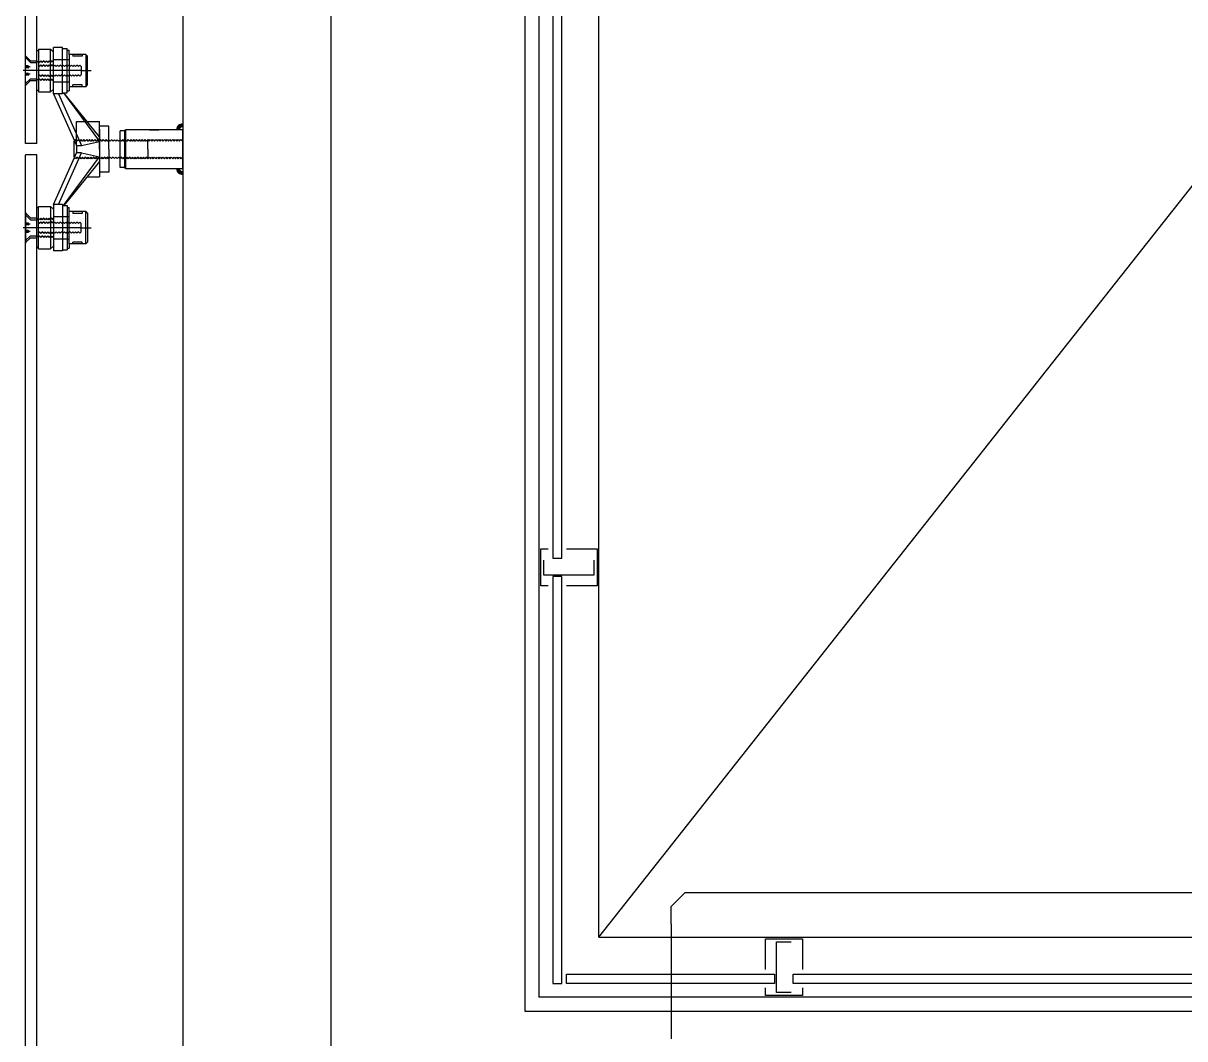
# Model space of a CAD drawing. Header units: millimetres. Extents: x -7448 to 427567, y 91657 to 341328.
# Drawn here: x 152180 to 153436, y 217522 to 218621 of the extents above; entities that cross this region are included whole.
import ezdxf

# ---------------------------------------------------------------- set-up
doc = ezdxf.new("R2010")
doc.units = ezdxf.units.MM
doc.header["$LTSCALE"] = 500
doc.header["$MEASUREMENT"] = 0
for name, pattern in [('CENTER', [65, 60, -2, 1, -2]), ('CENTER1', [8, 6, -1, 0, -1]), ('DASH_2', [34, 30, -1.5, 1, -1.5])]:
    doc.linetypes.add(name, pattern=pattern)
doc.layers.add('e-plan', color=9, linetype='CONTINUOUS')

msp = doc.modelspace()

# ---------------------------------------------------------------- linework, layer by layer
at = {"layer": 'e-plan'}
for p, q in [((152182.2, 218490.4), (152182.2, 220191.9)), ((152194.2, 218490.4), (152194.2, 220191.9)), ((152352.2, 219881.9), (152352.2, 217106.8)), ((152512.2, 219881.9), (152512.2, 217106.8)), ((152802.2, 217631.9), (152802.2, 219531.9)), ((152352.2, 218463.4), (152352.2, 218505.4)), ((152194.2, 218490.4), (152182.2, 218490.4)), ((152182.2, 216791.9), (152182.2, 218478.4)), ((152194.2, 218478.4), (152182.2, 218478.4)), ((152194.2, 216791.9), (152194.2, 218478.4)), ((152895.2, 217679.9), (152880.2, 217664.9)), ((153549.2, 217679.9), (152895.2, 217679.9)), ((152880.2, 217645.9), (152880.2, 217664.9)), ((152880.2, 217645.9), (152880.2, 217521.9)), ((152802.2, 217631.9), (152880.2, 217631.9))]:
    msp.add_line(p, q, dxfattribs=at)
at = {"layer": 'e-plan', "linetype": 'Continuous'}
for p, q in [((152722.2, 219611.9), (152722.2, 217551.9)), ((152737.2, 219596.9), (152737.2, 217566.9)), ((152182.2, 218552.5), (152182.2, 218586.2)), ((152187.4, 218580.1), (152182.2, 218585.4)), ((152196.2, 218590.9), (152194.2, 218590.9)), ((152196.2, 218592.4), (152209.2, 218592.4)), ((152196.2, 218592.4), (152196.2, 218579.4)), ((152209.2, 218578.1), (152209.2, 218592.4)), ((152212.2, 218578.4), (152212.2, 218594.4)), ((152222.2, 218594.4), (152212.2, 218594.4)), ((152222.2, 218544.4), (152222.2, 218594.4)), ((152222.2, 218593.4), (152227.2, 218593.4)), ((152227.2, 218545.4), (152227.2, 218593.4)), ((152227.2, 218591.4), (152229.2, 218591.4)), ((152247.2, 218586.9), (152229.2, 218586.9)), ((152243.2, 218584.9), (152233.2, 218584.9)), ((152249.2, 218584.9), (152247.2, 218586.9)), ((152249.2, 218553.9), (152249.2, 218584.9)), ((152185.2, 218572.7), (152185.2, 218574.1)), ((152187.4, 218580.1), (152194.2, 218580.1)), ((152187.4, 218578.1), (152194.2, 218578.1)), ((152196.2, 218579.1), (152196.2, 218575.2)), ((152196.2, 218574.9), (152196.2, 218563.9)), ((152209.2, 218546.4), (152209.2, 218578.1)), ((152212.2, 218564.9), (152212.2, 218578.1)), ((152187.4, 218558.6), (152182.2, 218553.4)), ((152185.2, 218564.7), (152185.2, 218566.1)), ((152187.4, 218560.6), (152194.2, 218560.6)), ((152187.4, 218558.6), (152194.2, 218558.6)), ((152196.2, 218563.6), (152196.2, 218559.6)), ((152196.2, 218559.3), (152196.2, 218547.9)), ((152212.2, 218560.6), (152212.2, 218564.6)), ((152212.2, 218544.4), (152212.2, 218560.3)), ((152196.2, 218547.9), (152194.2, 218547.9)), ((152196.2, 218547.9), (152196.2, 218546.4)), ((152196.2, 218546.4), (152209.2, 218546.4)), ((152227.2, 218547.4), (152229.2, 218547.4)), ((152247.2, 218551.9), (152229.2, 218551.9)), ((152243.2, 218553.9), (152233.2, 218553.9)), ((152247.2, 218551.9), (152249.2, 218553.9)), ((152222.2, 218544.4), (152212.2, 218544.4)), ((152212.4, 218544.4), (152234.9, 218493.4)), ((152217.9, 218544.4), (152242.6, 218488.3)), ((152222.2, 218545.4), (152227.2, 218545.4)), ((152223.2, 218545.4), (152262.2, 218492.6)), ((152262.2, 218497.7), (152223.4, 218545.4)), ((152237.2, 218488.3), (152237.2, 218514.4)), ((152237.2, 218514.4), (152262.2, 218514.4)), ((152262.2, 218484.4), (152262.2, 218514.4)), ((152272.2, 218494.7), (152272.2, 218509.4)), ((152262.2, 218505.9), (152262.2, 218484.4)), ((152289.3, 218504.4), (152284.3, 218504.4)), ((152284.3, 218494.5), (152284.3, 218504.4)), ((152289.3, 218504.4), (152290.3, 218505.4)), ((152289.3, 218464.4), (152289.3, 218504.4)), ((152352.2, 218505.4), (152290.3, 218505.4)), ((152290.3, 218505.4), (152290.3, 218463.4)), ((152316.3, 218505.4), (152326.2, 218505.4)), ((152234.5, 218475.7), (152234.5, 218493.1)), ((152235, 218493.2), (152237.2, 218488.3)), ((152237.2, 218488.3), (152237.2, 218480.4)), ((152237.2, 218488.3), (152242.6, 218488.3)), ((152242.6, 218488.3), (152262.2, 218492.6)), ((152262.2, 218484.4), (152262.2, 218454.4)), ((152262.2, 218484.4), (152262.2, 218462.9)), ((152272.2, 218484.4), (152272.2, 218494.4)), ((152272.2, 218484.4), (152272.2, 218474.4)), ((152284.3, 218474.5), (152284.3, 218494.3)), ((152212.4, 218424.4), (152234.9, 218475.3)), ((152217.9, 218424.4), (152242.6, 218480.4)), ((152223.2, 218423.4), (152262.2, 218476.1)), ((152262.2, 218471.1), (152223.4, 218423.4)), ((152235, 218475.5), (152237.2, 218480.4)), ((152242.6, 218480.4), (152237.2, 218480.4)), ((152242.6, 218480.4), (152262.2, 218476.1)), ((152272.2, 218474.1), (152272.2, 218459.4)), ((152284.3, 218464.4), (152284.3, 218474.2)), ((152289.3, 218464.4), (152284.3, 218464.4)), ((152290.3, 218463.4), (152289.3, 218464.4)), ((152290.3, 218463.4), (152352.2, 218463.4)), ((152248.6, 218454.4), (152262.2, 218454.4)), ((152196.2, 218420.9), (152194.2, 218420.9)), ((152196.2, 218420.9), (152196.2, 218422.4)), ((152196.2, 218422.4), (152209.2, 218422.4)), ((152196.2, 218409.4), (152196.2, 218420.9)), ((152209.2, 218422.4), (152209.2, 218390.6)), ((152212.2, 218424.4), (152212.2, 218408.4)), ((152222.2, 218424.4), (152212.2, 218424.4)), ((152222.2, 218424.4), (152222.2, 218374.4)), ((152222.2, 218423.4), (152227.2, 218423.4)), ((152227.2, 218423.4), (152227.2, 218375.4)), ((152227.2, 218421.4), (152229.2, 218421.4)), ((152182.2, 218416.2), (152182.2, 218382.5)), ((152187.4, 218410.1), (152182.2, 218415.4)), ((152187.4, 218410.1), (152194.2, 218410.1)), ((152187.4, 218408.1), (152194.2, 218408.1)), ((152196.2, 218405.2), (152196.2, 218409.1)), ((152212.2, 218408.1), (152212.2, 218404.2)), ((152247.2, 218416.9), (152229.2, 218416.9)), ((152243.2, 218414.9), (152233.2, 218414.9)), ((152247.2, 218416.9), (152249.2, 218414.9)), ((152249.2, 218414.9), (152249.2, 218383.9)), ((152185.2, 218404.1), (152185.2, 218402.7)), ((152185.2, 218396.1), (152185.2, 218394.7)), ((152196.2, 218393.9), (152196.2, 218404.9)), ((152212.2, 218403.9), (152212.2, 218390.6)), ((152187.4, 218388.6), (152182.2, 218383.4)), ((152187.4, 218390.6), (152194.2, 218390.6)), ((152187.4, 218388.6), (152194.2, 218388.6)), ((152196.2, 218389.6), (152196.2, 218393.6)), ((152196.2, 218376.4), (152196.2, 218389.3)), ((152209.2, 218390.6), (152209.2, 218376.4)), ((152212.2, 218390.3), (152212.2, 218374.4)), ((152243.2, 218383.9), (152233.2, 218383.9)), ((152249.2, 218383.9), (152247.2, 218381.9)), ((152196.2, 218377.9), (152194.2, 218377.9)), ((152196.2, 218376.4), (152209.2, 218376.4)), ((152222.2, 218374.4), (152212.2, 218374.4)), ((152222.2, 218375.4), (152227.2, 218375.4)), ((152227.2, 218377.4), (152229.2, 218377.4)), ((152247.2, 218381.9), (152229.2, 218381.9)), ((152880.2, 217566.9), (152737.2, 217566.9)), ((152722.2, 217551.9), (152880.2, 217551.9))]:
    msp.add_line(p, q, dxfattribs=at)
at = {"layer": 'e-plan', "ltscale": 2}
msp.add_line((152802.2, 217631.9), (154302.2, 219531.9), dxfattribs=at)
at = {"layer": 'e-plan', "linetype": 'CENTER1'}
for p, q in [((152209.2, 218592.4), (152212.2, 218589.4)), ((152229.2, 218586.9), (152229.2, 218591.4)), ((152229.2, 218586.9), (152229.2, 218549.2)), ((152233.2, 218586.9), (152233.2, 218584.9)), ((152243.2, 218586.9), (152243.2, 218584.9)), ((152247.2, 218586.9), (152247.2, 218551.9)), ((152182.2, 218583.4), (152187.4, 218578.1)), ((152184.9, 218574.4), (152182.2, 218574.4)), ((152187.2, 218573.4), (152182.2, 218573.4)), ((152184.9, 218572.4), (152182.2, 218572.4)), ((152195.7, 218579.6), (152194.2, 218578.1)), ((152197.2, 218578.1), (152195.7, 218579.6)), ((152197.2, 218578.4), (152196.2, 218579.4)), ((152197.2, 218574.2), (152196.2, 218575.2)), ((152197.2, 218573.9), (152196.2, 218574.9)), ((152198.7, 218579.9), (152197.2, 218578.4)), ((152198.7, 218579.6), (152197.2, 218578.1)), ((152198.7, 218575.7), (152197.2, 218574.2)), ((152198.7, 218575.4), (152197.2, 218573.9)), ((152200.2, 218578.4), (152198.7, 218579.9)), ((152200.2, 218578.1), (152198.7, 218579.6)), ((152200.2, 218574.2), (152198.7, 218575.7)), ((152200.2, 218573.9), (152198.7, 218575.4)), ((152201.7, 218579.9), (152200.2, 218578.4)), ((152201.7, 218579.6), (152200.2, 218578.1)), ((152201.7, 218575.7), (152200.2, 218574.2)), ((152201.7, 218575.4), (152200.2, 218573.9)), ((152203.2, 218578.4), (152201.7, 218579.9)), ((152203.2, 218578.1), (152201.7, 218579.6)), ((152203.2, 218574.2), (152201.7, 218575.7)), ((152203.2, 218573.9), (152201.7, 218575.4)), ((152204.7, 218579.9), (152203.2, 218578.4)), ((152204.7, 218579.6), (152203.2, 218578.1)), ((152204.7, 218575.7), (152203.2, 218574.2)), ((152204.7, 218575.4), (152203.2, 218573.9)), ((152206.2, 218578.4), (152204.7, 218579.9)), ((152206.2, 218578.1), (152204.7, 218579.6)), ((152206.2, 218574.2), (152204.7, 218575.7)), ((152206.2, 218573.9), (152204.7, 218575.4)), ((152207.7, 218579.9), (152206.2, 218578.4)), ((152207.7, 218579.6), (152206.2, 218578.1)), ((152207.7, 218575.7), (152206.2, 218574.2)), ((152207.7, 218575.4), (152206.2, 218573.9)), ((152209.2, 218578.4), (152207.7, 218579.9)), ((152209.2, 218578.1), (152207.7, 218579.6)), ((152209.2, 218574.2), (152207.7, 218575.7)), ((152209.2, 218573.9), (152207.7, 218575.4)), ((152210.7, 218579.9), (152209.2, 218578.4)), ((152210.7, 218579.6), (152209.2, 218578.1)), ((152210.7, 218575.7), (152209.2, 218574.2)), ((152210.7, 218575.4), (152209.2, 218573.9)), ((152212.2, 218578.4), (152210.7, 218579.9)), ((152212.2, 218578.1), (152210.7, 218579.6)), ((152212.2, 218574.2), (152210.7, 218575.7)), ((152212.2, 218573.9), (152210.7, 218575.4)), ((152213.7, 218575.4), (152212.2, 218573.9)), ((152215.2, 218573.9), (152213.7, 218575.4)), ((152216.7, 218575.4), (152215.2, 218573.9)), ((152218.2, 218573.9), (152216.7, 218575.4)), ((152219.7, 218575.4), (152218.2, 218573.9)), ((152221.2, 218573.9), (152219.7, 218575.4)), ((152222.7, 218575.4), (152221.2, 218573.9)), ((152224.2, 218573.9), (152222.7, 218575.4)), ((152225.7, 218575.4), (152224.2, 218573.9)), ((152227.2, 218573.9), (152225.7, 218575.4)), ((152228.7, 218575.4), (152227.2, 218573.9)), ((152230.2, 218573.9), (152228.7, 218575.4)), ((152231.7, 218575.4), (152230.2, 218573.9)), ((152233.2, 218573.9), (152231.7, 218575.4)), ((152234.7, 218575.4), (152233.2, 218573.9)), ((152236.2, 218573.9), (152234.7, 218575.4)), ((152237.7, 218575.4), (152236.2, 218573.9)), ((152239.2, 218573.9), (152237.7, 218575.4)), ((152240.7, 218575.4), (152239.2, 218573.9)), ((152242.2, 218573.9), (152240.7, 218575.4)), ((152242.2, 218573.9), (152242.2, 218564.9)), ((152242.2, 218569.4), (152179.6, 218569.4)), ((152184.9, 218566.4), (152182.2, 218566.4)), ((152187.2, 218565.4), (152182.2, 218565.4)), ((152184.9, 218564.4), (152182.2, 218564.4)), ((152182.2, 218555.4), (152187.4, 218560.6)), ((152195.7, 218559.1), (152194.2, 218560.6)), ((152197.2, 218560.6), (152195.7, 218559.1)), ((152197.2, 218564.9), (152196.2, 218563.9)), ((152197.2, 218564.6), (152196.2, 218563.6)), ((152197.2, 218560.3), (152196.2, 218559.3)), ((152198.7, 218563.4), (152197.2, 218564.9)), ((152198.7, 218563.1), (152197.2, 218564.6)), ((152198.7, 218559.1), (152197.2, 218560.6)), ((152198.7, 218558.8), (152197.2, 218560.3)), ((152200.2, 218564.9), (152198.7, 218563.4)), ((152200.2, 218564.6), (152198.7, 218563.1)), ((152200.2, 218560.6), (152198.7, 218559.1)), ((152200.2, 218560.3), (152198.7, 218558.8)), ((152201.7, 218563.4), (152200.2, 218564.9)), ((152201.7, 218563.1), (152200.2, 218564.6)), ((152201.7, 218559.1), (152200.2, 218560.6)), ((152201.7, 218558.8), (152200.2, 218560.3)), ((152203.2, 218564.9), (152201.7, 218563.4)), ((152203.2, 218564.6), (152201.7, 218563.1)), ((152203.2, 218560.6), (152201.7, 218559.1)), ((152203.2, 218560.3), (152201.7, 218558.8)), ((152204.7, 218563.4), (152203.2, 218564.9)), ((152204.7, 218563.1), (152203.2, 218564.6)), ((152204.7, 218559.1), (152203.2, 218560.6)), ((152204.7, 218558.8), (152203.2, 218560.3)), ((152206.2, 218564.9), (152204.7, 218563.4)), ((152206.2, 218564.6), (152204.7, 218563.1)), ((152206.2, 218560.6), (152204.7, 218559.1)), ((152206.2, 218560.3), (152204.7, 218558.8)), ((152207.7, 218563.4), (152206.2, 218564.9)), ((152207.7, 218563.1), (152206.2, 218564.6)), ((152207.7, 218559.1), (152206.2, 218560.6)), ((152207.7, 218558.8), (152206.2, 218560.3)), ((152209.2, 218564.9), (152207.7, 218563.4)), ((152209.2, 218564.6), (152207.7, 218563.1)), ((152209.2, 218560.6), (152207.7, 218559.1)), ((152209.2, 218560.3), (152207.7, 218558.8)), ((152210.7, 218563.4), (152209.2, 218564.9)), ((152210.7, 218563.1), (152209.2, 218564.6)), ((152210.7, 218559.1), (152209.2, 218560.6)), ((152210.7, 218558.8), (152209.2, 218560.3)), ((152212.2, 218564.9), (152210.7, 218563.4)), ((152212.2, 218564.6), (152210.7, 218563.1)), ((152212.2, 218560.6), (152210.7, 218559.1)), ((152212.2, 218560.3), (152210.7, 218558.8)), ((152213.7, 218563.4), (152212.2, 218564.9)), ((152215.2, 218564.9), (152213.7, 218563.4)), ((152216.7, 218563.4), (152215.2, 218564.9)), ((152218.2, 218564.9), (152216.7, 218563.4)), ((152219.7, 218563.4), (152218.2, 218564.9)), ((152221.2, 218564.9), (152219.7, 218563.4)), ((152222.7, 218563.4), (152221.2, 218564.9)), ((152224.2, 218564.9), (152222.7, 218563.4)), ((152225.7, 218563.4), (152224.2, 218564.9)), ((152227.2, 218564.9), (152225.7, 218563.4)), ((152228.7, 218563.4), (152227.2, 218564.9)), ((152230.2, 218564.9), (152228.7, 218563.4)), ((152231.7, 218563.4), (152230.2, 218564.9)), ((152233.2, 218564.9), (152231.7, 218563.4)), ((152234.7, 218563.4), (152233.2, 218564.9)), ((152236.2, 218564.9), (152234.7, 218563.4)), ((152237.7, 218563.4), (152236.2, 218564.9)), ((152239.2, 218564.9), (152237.7, 218563.4)), ((152240.7, 218563.4), (152239.2, 218564.9)), ((152242.2, 218564.9), (152240.7, 218563.4)), ((152242.2, 218569.4), (152253.2, 218569.4)), ((152209.2, 218546.4), (152212.2, 218549.4)), ((152229.2, 218549.2), (152229.2, 218547.4)), ((152233.2, 218551.9), (152233.2, 218553.9)), ((152243.2, 218551.9), (152243.2, 218553.9)), ((152234.7, 218492.9), (152234.5, 218493.1)), ((152236.2, 218494.4), (152234.7, 218492.9)), ((152236.2, 218494.7), (152234.9, 218493.4)), ((152237.7, 218493.2), (152236.2, 218494.7)), ((152237.7, 218492.9), (152236.2, 218494.4)), ((152239.2, 218494.7), (152237.7, 218493.2)), ((152239.2, 218494.4), (152237.7, 218492.9)), ((152240.7, 218493.2), (152239.2, 218494.7)), ((152240.7, 218492.9), (152239.2, 218494.4)), ((152242.2, 218494.7), (152240.7, 218493.2)), ((152242.2, 218494.4), (152240.7, 218492.9)), ((152243.7, 218493.2), (152242.2, 218494.7)), ((152243.7, 218492.9), (152242.2, 218494.4)), ((152245.2, 218494.7), (152243.7, 218493.2)), ((152245.2, 218494.4), (152243.7, 218492.9)), ((152246.7, 218493.2), (152245.2, 218494.7)), ((152246.7, 218492.9), (152245.2, 218494.4)), ((152248.2, 218494.7), (152246.7, 218493.2)), ((152248.2, 218494.4), (152246.7, 218492.9)), ((152249.7, 218493.2), (152248.2, 218494.7)), ((152249.7, 218492.9), (152248.2, 218494.4)), ((152251.2, 218494.7), (152249.7, 218493.2)), ((152251.2, 218494.4), (152249.7, 218492.9)), ((152252.7, 218493.2), (152251.2, 218494.7)), ((152252.7, 218492.9), (152251.2, 218494.4)), ((152254.2, 218494.7), (152252.7, 218493.2)), ((152254.2, 218494.4), (152252.7, 218492.9)), ((152255.7, 218493.2), (152254.2, 218494.7)), ((152255.7, 218492.9), (152254.2, 218494.4)), ((152257.2, 218494.7), (152255.7, 218493.2)), ((152257.2, 218494.4), (152255.7, 218492.9)), ((152258.7, 218493.2), (152257.2, 218494.7)), ((152258.7, 218492.9), (152257.2, 218494.4)), ((152258.7, 218493.2), (152257.7, 218494.2)), ((152260.2, 218494.7), (152258.7, 218493.2)), ((152260.2, 218494.4), (152258.7, 218492.9)), ((152261.7, 218493.2), (152260.2, 218494.7)), ((152261.7, 218492.9), (152260.2, 218494.4)), ((152263.2, 218494.7), (152261.7, 218493.2)), ((152263.2, 218494.4), (152261.7, 218492.9)), ((152264.7, 218493.2), (152263.2, 218494.7)), ((152264.7, 218492.9), (152263.2, 218494.4)), ((152266.2, 218494.7), (152264.7, 218493.2)), ((152266.2, 218494.4), (152264.7, 218492.9)), ((152267.7, 218493.2), (152266.2, 218494.7)), ((152267.7, 218492.9), (152266.2, 218494.4)), ((152269.2, 218494.7), (152267.7, 218493.2)), ((152269.2, 218494.4), (152267.7, 218492.9)), ((152270.7, 218493.2), (152269.2, 218494.7)), ((152270.7, 218492.9), (152269.2, 218494.4)), ((152270.7, 218492.9), (152269.7, 218493.9)), ((152272.2, 218494.7), (152270.7, 218493.2)), ((152272.2, 218494.4), (152270.7, 218492.9)), ((152273.7, 218492.9), (152272.2, 218494.4)), ((152275.2, 218494.4), (152273.7, 218492.9)), ((152276.7, 218492.9), (152275.2, 218494.4)), ((152278.2, 218494.4), (152276.7, 218492.9)), ((152279.7, 218492.9), (152278.2, 218494.4)), ((152281.2, 218494.4), (152279.7, 218492.9)), ((152282.7, 218492.9), (152281.2, 218494.4)), ((152284.2, 218494.4), (152282.7, 218492.9)), ((152285.7, 218492.9), (152284.2, 218494.4)), ((152285.7, 218493.2), (152284.3, 218494.5)), ((152287.2, 218494.7), (152285.7, 218493.2)), ((152287.2, 218494.4), (152285.7, 218492.9)), ((152288.7, 218493.2), (152287.2, 218494.7)), ((152288.7, 218492.9), (152287.2, 218494.4)), ((152290.2, 218494.7), (152288.7, 218493.2)), ((152290.2, 218494.4), (152288.7, 218492.9)), ((152291.7, 218493.2), (152290.2, 218494.7)), ((152291.7, 218492.9), (152290.2, 218494.4)), ((152293.2, 218494.7), (152291.7, 218493.2)), ((152293.2, 218494.4), (152291.7, 218492.9)), ((152294.7, 218493.2), (152293.2, 218494.7)), ((152294.7, 218492.9), (152293.2, 218494.4)), ((152296.2, 218494.7), (152294.7, 218493.2)), ((152296.2, 218494.4), (152294.7, 218492.9)), ((152297.7, 218493.2), (152296.2, 218494.7)), ((152297.7, 218492.9), (152296.2, 218494.4)), ((152299.2, 218494.7), (152297.7, 218493.2)), ((152299.2, 218494.4), (152297.7, 218492.9)), ((152300.7, 218493.2), (152299.2, 218494.7)), ((152300.7, 218492.9), (152299.2, 218494.4)), ((152302.2, 218494.7), (152300.7, 218493.2)), ((152302.2, 218494.4), (152300.7, 218492.9)), ((152303.7, 218493.2), (152302.2, 218494.7)), ((152303.7, 218492.9), (152302.2, 218494.4)), ((152305.2, 218494.7), (152303.7, 218493.2)), ((152305.2, 218494.4), (152303.7, 218492.9)), ((152306.7, 218493.2), (152305.2, 218494.7)), ((152306.7, 218492.9), (152305.2, 218494.4)), ((152308.2, 218494.7), (152306.7, 218493.2)), ((152308.2, 218494.4), (152306.7, 218492.9)), ((152309.7, 218493.2), (152308.2, 218494.7)), ((152309.7, 218492.9), (152308.2, 218494.4)), ((152311.2, 218494.7), (152309.7, 218493.2)), ((152311.2, 218494.4), (152309.7, 218492.9)), ((152312.7, 218493.2), (152311.2, 218494.7)), ((152312.7, 218492.9), (152311.2, 218494.4)), ((152314.2, 218494.7), (152312.7, 218493.2)), ((152314.2, 218494.4), (152312.7, 218492.9)), ((152314.2, 218494.7), (152315.7, 218493.2)), ((152314.2, 218484.4), (152314.2, 218494.4)), ((152314.2, 218484.4), (152314.2, 218474.4)), ((152315.7, 218493.2), (152317.2, 218494.7)), ((152317.2, 218494.7), (152318.7, 218493.2)), ((152318.7, 218493.2), (152320.2, 218494.7)), ((152320.2, 218494.7), (152321.7, 218493.2)), ((152321.7, 218493.2), (152323.2, 218494.7)), ((152323.2, 218494.7), (152324.7, 218493.2)), ((152324.7, 218493.2), (152326.2, 218494.7)), ((152326.2, 218494.7), (152327.7, 218493.2)), ((152327.7, 218493.2), (152329.2, 218494.7)), ((152329.2, 218494.7), (152330.7, 218493.2)), ((152330.7, 218493.2), (152332.2, 218494.7)), ((152332.2, 218494.7), (152333.7, 218493.2)), ((152333.7, 218493.2), (152335.2, 218494.7)), ((152335.2, 218494.7), (152336.7, 218493.2)), ((152336.7, 218493.2), (152338.2, 218494.7)), ((152338.2, 218494.7), (152339.7, 218493.2)), ((152339.7, 218493.2), (152341.2, 218494.7)), ((152341.2, 218494.7), (152342.7, 218493.2)), ((152342.7, 218493.2), (152344.2, 218494.7)), ((152344.2, 218494.7), (152345.7, 218493.2)), ((152345.7, 218493.2), (152347.2, 218494.7)), ((152347.2, 218494.7), (152348.7, 218493.2)), ((152348.7, 218493.2), (152350.2, 218494.7)), ((152350.2, 218494.7), (152351.7, 218493.2)), ((152351.7, 218493.2), (152352.2, 218493.7)), ((152234.7, 218475.9), (152234.5, 218475.7)), ((152236.2, 218474.4), (152234.7, 218475.9)), ((152236.2, 218474.1), (152234.9, 218475.4)), ((152237.7, 218475.9), (152236.2, 218474.4)), ((152237.7, 218475.6), (152236.2, 218474.1)), ((152239.2, 218474.4), (152237.7, 218475.9)), ((152239.2, 218474.1), (152237.7, 218475.6)), ((152240.7, 218475.9), (152239.2, 218474.4)), ((152240.7, 218475.6), (152239.2, 218474.1)), ((152242.2, 218474.4), (152240.7, 218475.9)), ((152242.2, 218474.1), (152240.7, 218475.6)), ((152243.7, 218475.9), (152242.2, 218474.4)), ((152243.7, 218475.6), (152242.2, 218474.1)), ((152245.2, 218474.4), (152243.7, 218475.9)), ((152245.2, 218474.1), (152243.7, 218475.6)), ((152246.7, 218475.9), (152245.2, 218474.4)), ((152246.7, 218475.6), (152245.2, 218474.1)), ((152248.2, 218474.4), (152246.7, 218475.9)), ((152248.2, 218474.1), (152246.7, 218475.6)), ((152249.7, 218475.9), (152248.2, 218474.4)), ((152249.7, 218475.6), (152248.2, 218474.1)), ((152251.2, 218474.4), (152249.7, 218475.9)), ((152251.2, 218474.1), (152249.7, 218475.6)), ((152252.7, 218475.9), (152251.2, 218474.4)), ((152252.7, 218475.6), (152251.2, 218474.1)), ((152254.2, 218474.4), (152252.7, 218475.9)), ((152254.2, 218474.1), (152252.7, 218475.6)), ((152255.7, 218475.9), (152254.2, 218474.4)), ((152255.7, 218475.6), (152254.2, 218474.1)), ((152257.2, 218474.4), (152255.7, 218475.9)), ((152257.2, 218474.1), (152255.7, 218475.6)), ((152258.7, 218475.9), (152257.2, 218474.4)), ((152258.7, 218475.6), (152257.2, 218474.1)), ((152258.7, 218475.6), (152257.7, 218474.6)), ((152260.2, 218474.4), (152258.7, 218475.9)), ((152260.2, 218474.1), (152258.7, 218475.6)), ((152261.7, 218475.9), (152260.2, 218474.4)), ((152261.7, 218475.6), (152260.2, 218474.1)), ((152263.2, 218474.4), (152261.7, 218475.9)), ((152263.2, 218474.1), (152261.7, 218475.6)), ((152264.7, 218475.9), (152263.2, 218474.4)), ((152264.7, 218475.6), (152263.2, 218474.1)), ((152266.2, 218474.4), (152264.7, 218475.9)), ((152266.2, 218474.1), (152264.7, 218475.6)), ((152267.7, 218475.9), (152266.2, 218474.4)), ((152267.7, 218475.6), (152266.2, 218474.1)), ((152269.2, 218474.4), (152267.7, 218475.9)), ((152269.2, 218474.1), (152267.7, 218475.6)), ((152270.7, 218475.9), (152269.2, 218474.4)), ((152270.7, 218475.6), (152269.2, 218474.1)), ((152270.7, 218475.9), (152269.7, 218474.9)), ((152272.2, 218474.4), (152270.7, 218475.9)), ((152272.2, 218474.1), (152270.7, 218475.6)), ((152273.7, 218475.9), (152272.2, 218474.4)), ((152275.2, 218474.4), (152273.7, 218475.9)), ((152276.7, 218475.9), (152275.2, 218474.4)), ((152278.2, 218474.4), (152276.7, 218475.9)), ((152279.7, 218475.9), (152278.2, 218474.4)), ((152281.2, 218474.4), (152279.7, 218475.9)), ((152282.7, 218475.9), (152281.2, 218474.4)), ((152284.2, 218474.4), (152282.7, 218475.9)), ((152285.7, 218475.9), (152284.2, 218474.4)), ((152285.7, 218475.6), (152284.3, 218474.2)), ((152287.2, 218474.4), (152285.7, 218475.9)), ((152287.2, 218474.1), (152285.7, 218475.6)), ((152288.7, 218475.9), (152287.2, 218474.4)), ((152288.7, 218475.6), (152287.2, 218474.1)), ((152290.2, 218474.4), (152288.7, 218475.9)), ((152290.2, 218474.1), (152288.7, 218475.6)), ((152291.7, 218475.9), (152290.2, 218474.4)), ((152291.7, 218475.6), (152290.2, 218474.1)), ((152293.2, 218474.4), (152291.7, 218475.9)), ((152293.2, 218474.1), (152291.7, 218475.6)), ((152294.7, 218475.9), (152293.2, 218474.4)), ((152294.7, 218475.6), (152293.2, 218474.1)), ((152296.2, 218474.4), (152294.7, 218475.9)), ((152296.2, 218474.1), (152294.7, 218475.6)), ((152297.7, 218475.9), (152296.2, 218474.4)), ((152297.7, 218475.6), (152296.2, 218474.1)), ((152299.2, 218474.4), (152297.7, 218475.9)), ((152299.2, 218474.1), (152297.7, 218475.6)), ((152300.7, 218475.9), (152299.2, 218474.4)), ((152300.7, 218475.6), (152299.2, 218474.1)), ((152302.2, 218474.4), (152300.7, 218475.9)), ((152302.2, 218474.1), (152300.7, 218475.6)), ((152303.7, 218475.9), (152302.2, 218474.4)), ((152303.7, 218475.6), (152302.2, 218474.1)), ((152305.2, 218474.4), (152303.7, 218475.9)), ((152305.2, 218474.1), (152303.7, 218475.6)), ((152306.7, 218475.9), (152305.2, 218474.4)), ((152306.7, 218475.6), (152305.2, 218474.1)), ((152308.2, 218474.4), (152306.7, 218475.9)), ((152308.2, 218474.1), (152306.7, 218475.6)), ((152309.7, 218475.9), (152308.2, 218474.4)), ((152309.7, 218475.6), (152308.2, 218474.1)), ((152311.2, 218474.4), (152309.7, 218475.9)), ((152311.2, 218474.1), (152309.7, 218475.6)), ((152312.7, 218475.9), (152311.2, 218474.4)), ((152312.7, 218475.6), (152311.2, 218474.1)), ((152314.2, 218474.4), (152312.7, 218475.9)), ((152314.2, 218474.1), (152312.7, 218475.6)), ((152314.2, 218474.1), (152315.7, 218475.6)), ((152315.7, 218475.6), (152317.2, 218474.1)), ((152317.2, 218474.1), (152318.7, 218475.6)), ((152318.7, 218475.6), (152320.2, 218474.1)), ((152320.2, 218474.1), (152321.7, 218475.6)), ((152321.7, 218475.6), (152323.2, 218474.1)), ((152323.2, 218474.1), (152324.7, 218475.6)), ((152324.7, 218475.6), (152326.2, 218474.1)), ((152326.2, 218474.1), (152327.7, 218475.6)), ((152327.7, 218475.6), (152329.2, 218474.1)), ((152329.2, 218474.1), (152330.7, 218475.6)), ((152330.7, 218475.6), (152332.2, 218474.1)), ((152332.2, 218474.1), (152333.7, 218475.6)), ((152333.7, 218475.6), (152335.2, 218474.1)), ((152335.2, 218474.1), (152336.7, 218475.6)), ((152336.7, 218475.6), (152338.2, 218474.1)), ((152338.2, 218474.1), (152339.7, 218475.6)), ((152339.7, 218475.6), (152341.2, 218474.1)), ((152341.2, 218474.1), (152342.7, 218475.6)), ((152342.7, 218475.6), (152344.2, 218474.1)), ((152344.2, 218474.1), (152345.7, 218475.6)), ((152345.7, 218475.6), (152347.2, 218474.1)), ((152347.2, 218474.1), (152348.7, 218475.6)), ((152348.7, 218475.6), (152350.2, 218474.1)), ((152350.2, 218474.1), (152351.7, 218475.6)), ((152351.7, 218475.6), (152352.2, 218475.1)), ((152209.2, 218422.4), (152212.2, 218419.4)), ((152229.2, 218419.5), (152229.2, 218421.4)), ((152182.2, 218413.4), (152187.4, 218408.1)), ((152195.7, 218409.6), (152194.2, 218408.1)), ((152197.2, 218408.1), (152195.7, 218409.6)), ((152197.2, 218408.4), (152196.2, 218409.4)), ((152198.7, 218409.9), (152197.2, 218408.4)), ((152198.7, 218409.6), (152197.2, 218408.1)), ((152200.2, 218408.4), (152198.7, 218409.9)), ((152200.2, 218408.1), (152198.7, 218409.6)), ((152201.7, 218409.9), (152200.2, 218408.4)), ((152201.7, 218409.6), (152200.2, 218408.1)), ((152203.2, 218408.4), (152201.7, 218409.9)), ((152203.2, 218408.1), (152201.7, 218409.6)), ((152204.7, 218409.9), (152203.2, 218408.4)), ((152204.7, 218409.6), (152203.2, 218408.1)), ((152206.2, 218408.4), (152204.7, 218409.9)), ((152206.2, 218408.1), (152204.7, 218409.6)), ((152207.7, 218409.9), (152206.2, 218408.4)), ((152207.7, 218409.6), (152206.2, 218408.1)), ((152209.2, 218408.4), (152207.7, 218409.9)), ((152209.2, 218408.1), (152207.7, 218409.6)), ((152210.7, 218409.9), (152209.2, 218408.4)), ((152210.7, 218409.6), (152209.2, 218408.1)), ((152212.2, 218408.4), (152210.7, 218409.9)), ((152212.2, 218408.1), (152210.7, 218409.6)), ((152229.2, 218381.9), (152229.2, 218419.5)), ((152233.2, 218416.9), (152233.2, 218414.9)), ((152243.2, 218416.9), (152243.2, 218414.9)), ((152247.2, 218381.9), (152247.2, 218416.9)), ((152242.2, 218399.4), (152179.6, 218399.4)), ((152184.9, 218404.4), (152182.2, 218404.4)), ((152187.2, 218403.4), (152182.2, 218403.4)), ((152184.9, 218402.4), (152182.2, 218402.4)), ((152184.9, 218396.4), (152182.2, 218396.4)), ((152187.2, 218395.4), (152182.2, 218395.4)), ((152197.2, 218404.2), (152196.2, 218405.2)), ((152197.2, 218403.9), (152196.2, 218404.9)), ((152198.7, 218405.7), (152197.2, 218404.2)), ((152198.7, 218405.4), (152197.2, 218403.9)), ((152200.2, 218404.2), (152198.7, 218405.7)), ((152200.2, 218403.9), (152198.7, 218405.4)), ((152201.7, 218405.7), (152200.2, 218404.2)), ((152201.7, 218405.4), (152200.2, 218403.9)), ((152203.2, 218404.2), (152201.7, 218405.7)), ((152203.2, 218403.9), (152201.7, 218405.4)), ((152204.7, 218405.7), (152203.2, 218404.2)), ((152204.7, 218405.4), (152203.2, 218403.9)), ((152206.2, 218404.2), (152204.7, 218405.7)), ((152206.2, 218403.9), (152204.7, 218405.4)), ((152207.7, 218405.7), (152206.2, 218404.2)), ((152207.7, 218405.4), (152206.2, 218403.9)), ((152209.2, 218404.2), (152207.7, 218405.7)), ((152209.2, 218403.9), (152207.7, 218405.4)), ((152210.7, 218405.7), (152209.2, 218404.2)), ((152210.7, 218405.4), (152209.2, 218403.9)), ((152212.2, 218404.2), (152210.7, 218405.7)), ((152212.2, 218403.9), (152210.7, 218405.4)), ((152213.7, 218405.4), (152212.2, 218403.9)), ((152215.2, 218403.9), (152213.7, 218405.4)), ((152216.7, 218405.4), (152215.2, 218403.9)), ((152218.2, 218403.9), (152216.7, 218405.4)), ((152219.7, 218405.4), (152218.2, 218403.9)), ((152221.2, 218403.9), (152219.7, 218405.4)), ((152222.7, 218405.4), (152221.2, 218403.9)), ((152224.2, 218403.9), (152222.7, 218405.4)), ((152225.7, 218405.4), (152224.2, 218403.9)), ((152227.2, 218403.9), (152225.7, 218405.4)), ((152228.7, 218405.4), (152227.2, 218403.9)), ((152230.2, 218403.9), (152228.7, 218405.4)), ((152231.7, 218405.4), (152230.2, 218403.9)), ((152233.2, 218403.9), (152231.7, 218405.4)), ((152234.7, 218405.4), (152233.2, 218403.9)), ((152236.2, 218403.9), (152234.7, 218405.4)), ((152237.7, 218405.4), (152236.2, 218403.9)), ((152239.2, 218403.9), (152237.7, 218405.4)), ((152240.7, 218405.4), (152239.2, 218403.9)), ((152242.2, 218403.9), (152240.7, 218405.4)), ((152242.2, 218394.9), (152242.2, 218403.9)), ((152242.2, 218399.4), (152253.2, 218399.4)), ((152184.9, 218394.4), (152182.2, 218394.4)), ((152182.2, 218385.4), (152187.4, 218390.6)), ((152195.7, 218389.1), (152194.2, 218390.6)), ((152197.2, 218390.6), (152195.7, 218389.1)), ((152197.2, 218394.9), (152196.2, 218393.9)), ((152197.2, 218394.6), (152196.2, 218393.6)), ((152197.2, 218390.3), (152196.2, 218389.3)), ((152198.7, 218393.4), (152197.2, 218394.9)), ((152198.7, 218393.1), (152197.2, 218394.6)), ((152198.7, 218389.1), (152197.2, 218390.6)), ((152198.7, 218388.8), (152197.2, 218390.3)), ((152200.2, 218394.9), (152198.7, 218393.4)), ((152200.2, 218394.6), (152198.7, 218393.1)), ((152200.2, 218390.6), (152198.7, 218389.1)), ((152200.2, 218390.3), (152198.7, 218388.8)), ((152201.7, 218393.4), (152200.2, 218394.9)), ((152201.7, 218393.1), (152200.2, 218394.6)), ((152201.7, 218389.1), (152200.2, 218390.6)), ((152201.7, 218388.8), (152200.2, 218390.3)), ((152203.2, 218394.9), (152201.7, 218393.4)), ((152203.2, 218394.6), (152201.7, 218393.1)), ((152203.2, 218390.6), (152201.7, 218389.1)), ((152203.2, 218390.3), (152201.7, 218388.8)), ((152204.7, 218393.4), (152203.2, 218394.9)), ((152204.7, 218393.1), (152203.2, 218394.6)), ((152204.7, 218389.1), (152203.2, 218390.6)), ((152204.7, 218388.8), (152203.2, 218390.3)), ((152206.2, 218394.9), (152204.7, 218393.4)), ((152206.2, 218394.6), (152204.7, 218393.1)), ((152206.2, 218390.6), (152204.7, 218389.1)), ((152206.2, 218390.3), (152204.7, 218388.8)), ((152207.7, 218393.4), (152206.2, 218394.9)), ((152207.7, 218393.1), (152206.2, 218394.6)), ((152207.7, 218389.1), (152206.2, 218390.6)), ((152207.7, 218388.8), (152206.2, 218390.3)), ((152209.2, 218394.9), (152207.7, 218393.4)), ((152209.2, 218394.6), (152207.7, 218393.1)), ((152209.2, 218390.6), (152207.7, 218389.1)), ((152209.2, 218390.3), (152207.7, 218388.8)), ((152210.7, 218393.4), (152209.2, 218394.9)), ((152210.7, 218393.1), (152209.2, 218394.6)), ((152210.7, 218389.1), (152209.2, 218390.6)), ((152210.7, 218388.8), (152209.2, 218390.3)), ((152212.2, 218394.9), (152210.7, 218393.4)), ((152212.2, 218394.6), (152210.7, 218393.1)), ((152212.2, 218390.6), (152210.7, 218389.1)), ((152212.2, 218390.3), (152210.7, 218388.8)), ((152213.7, 218393.4), (152212.2, 218394.9)), ((152215.2, 218394.9), (152213.7, 218393.4)), ((152216.7, 218393.4), (152215.2, 218394.9)), ((152218.2, 218394.9), (152216.7, 218393.4)), ((152219.7, 218393.4), (152218.2, 218394.9)), ((152221.2, 218394.9), (152219.7, 218393.4)), ((152222.7, 218393.4), (152221.2, 218394.9)), ((152224.2, 218394.9), (152222.7, 218393.4)), ((152225.7, 218393.4), (152224.2, 218394.9)), ((152227.2, 218394.9), (152225.7, 218393.4)), ((152228.7, 218393.4), (152227.2, 218394.9)), ((152230.2, 218394.9), (152228.7, 218393.4)), ((152231.7, 218393.4), (152230.2, 218394.9)), ((152233.2, 218394.9), (152231.7, 218393.4)), ((152234.7, 218393.4), (152233.2, 218394.9)), ((152233.2, 218381.9), (152233.2, 218383.9)), ((152236.2, 218394.9), (152234.7, 218393.4)), ((152237.7, 218393.4), (152236.2, 218394.9)), ((152239.2, 218394.9), (152237.7, 218393.4)), ((152240.7, 218393.4), (152239.2, 218394.9)), ((152242.2, 218394.9), (152240.7, 218393.4)), ((152243.2, 218381.9), (152243.2, 218383.9)), ((152209.2, 218376.4), (152212.2, 218379.4)), ((152229.2, 218381.9), (152229.2, 218377.4))]:
    msp.add_line(p, q, dxfattribs=at)
at = {"layer": 'e-plan', "linetype": 'DASH_2'}
for p, q in [((152212.2, 218581.4), (152229.2, 218581.4)), ((152212.2, 218557.4), (152229.2, 218557.4)), ((152272.2, 218509.4), (152262.2, 218509.4)), ((152272.2, 218459.4), (152262.2, 218459.4)), ((152212.2, 218411.4), (152229.2, 218411.4)), ((152212.2, 218387.4), (152229.2, 218387.4))]:
    msp.add_line(p, q, dxfattribs=at)
at = {"layer": 'e-plan', "linetype": 'CENTER'}
for p, q in [((152880.2, 217631.9), (153564.2, 217631.9)), ((153564.2, 217566.9), (152880.2, 217566.9)), ((152880.2, 217551.9), (153564.2, 217551.9))]:
    msp.add_line(p, q, dxfattribs=at)
at = {"layer": 'e-plan'}
for points in [[(152762.2, 218921.9), (152752.2, 218921.9), (152752.2, 218041.9), (152762.2, 218041.9), (152762.2, 218041.9), (152762.2, 218921.9)], [(152752.2, 218021.9), (152752.2, 217581.9), (152762.2, 217581.9), (152762.2, 218021.9), (152752.2, 218021.9)], [(152992.2, 217581.9), (152767.2, 217581.9), (152767.2, 217591.9), (152992.2, 217591.9), (152992.2, 217581.9)], [(153012.2, 217591.9), (153470.2, 217591.9), (153470.2, 217591.9), (153470.2, 217581.9), (153012.2, 217581.9), (153012.2, 217591.9)]]:
    msp.add_lwpolyline(points, close=True, dxfattribs=at)
for points in [[(152747.2, 218011.9), (152739.2, 218011.9), (152739.2, 218051.9), (152747.2, 218051.9)], [(152767.2, 218051.9), (152800.2, 218051.9), (152800.2, 218011.9), (152767.2, 218011.9)], [(152742.2, 218039.9), (152742.2, 218023.9), (152797.2, 218023.9), (152797.2, 218039.9)], [(152982.2, 217596.9), (152982.2, 217629.9), (153022.2, 217629.9), (153022.2, 217596.9)], [(153010.2, 217571.9), (152994.2, 217571.9), (152994.2, 217626.9), (153010.2, 217626.9)], [(153022.2, 217576.9), (153022.2, 217568.9), (152982.2, 217568.9), (152982.2, 217576.9)]]:
    msp.add_lwpolyline(points, dxfattribs=at)
at = {"layer": 'e-plan', "linetype": 'CENTER1'}
for centre, start, end in [((152184.9, 218574.1), 0, 90), ((152184.9, 218572.7), 270, 0), ((152184.9, 218566.1), 0, 90), ((152184.9, 218564.7), 270, 0), ((152184.9, 218404.1), 0, 90), ((152184.9, 218402.7), 270, 0), ((152184.9, 218396.1), 0, 90), ((152184.9, 218394.7), 270, 0)]:
    msp.add_arc(centre, 0.3, start, end, dxfattribs=at)
at = {"layer": 'e-plan', "linetype": 'Continuous'}
for centre, radius, start, end in [((152351.5, 218505.4), 6.11, 83.9869, 180.1886), ((152351.5, 218505.4), 5.11, 82.8047, 180.1886), ((152351.5, 218505.4), 4.11, 81.0413, 180.1886), ((152351.5, 218505.4), 3.11, 78.1246, 180.1886), ((152351.5, 218463.4), 6.11, 179.8114, 276.0131), ((152351.5, 218463.4), 5.11, 179.8114, 277.1953), ((152351.5, 218463.4), 4.11, 179.8114, 278.9587), ((152351.5, 218463.4), 3.11, 179.8114, 281.8754)]:
    msp.add_arc(centre, radius, start, end, dxfattribs=at)

doc.saveas('drawing.dxf')
